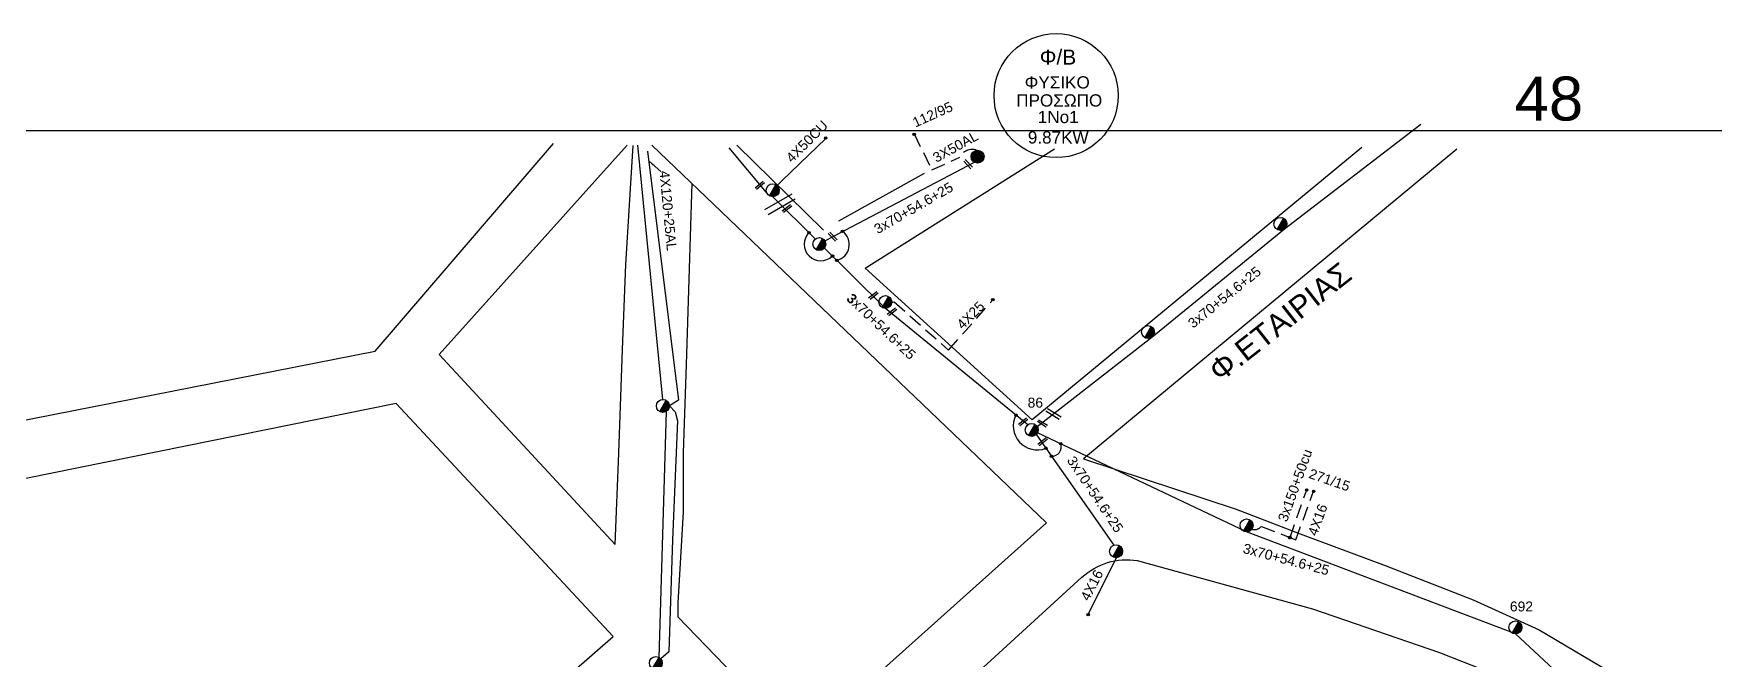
# Model space of a CAD drawing. Header units: millimetres. Extents: x -2449 to 2989, y 8 to 1056.
# Drawn here: x 1334.5 to 1639.8, y 938.9 to 1052.7 of the extents above; entities that cross this region are included whole.
import ezdxf
from ezdxf.enums import TextEntityAlignment as Align

# ---------------------------------------------------------------- set-up
doc = ezdxf.new("R2010")
doc.units = ezdxf.units.MM
doc.linetypes.add('DASHED', pattern=[19.05, 12.7, -6.35])
for name, color, linetype in [('Άγνωστα', 7, 'Continuous'), ('Επιγραφές - Σχήματα', 7, 'Continuous'), ('Καλώδια ΧΤ   3x150+50CU', 7, 'DASHED'), ('Καλώδια ΧΤ   3x150AL+50CU', 7, 'DASHED'), ('Καλώδια ΧΤ   4x50CU', 7, 'DASHED'), ('Μηχανική τομή', 7, 'Continuous'), ('Στύλος Ξύλινος', 7, 'Continuous'), ('Στύλος Ξύλινος @ 1', 7, 'Continuous'), ('Στύλος ΦΜ', 7, 'Continuous'), ('Στύλος ΦΜ @ 1', 7, 'Continuous'), ('Συνδέσεις', 7, 'Continuous'), ('Συνεστραμμένα ΧΤ   3x70+54.6+25 AL', 7, 'SYN_LINE'), ('Συνεστραμμένα ΧΤ   4x120+25 AL', 7, 'SYN_LINE'), ('Τομή', 7, 'Continuous'), ('Υπόβαθρο ΔΕΗ', 7, 'Continuous'), ('Υπόγεια καλώδια Παροχών ΧΤ   4x16CU', 7, 'DASHED'), ('Υπόγεια καλώδια Παροχών ΧΤ   4x25', 7, 'DASHED')]:
    doc.layers.add(name, color=color, linetype=linetype)
doc.styles.add('ar', font='arial.ttf')
doc.styles.add('arial', font='arial.ttf')
doc.styles.get("Standard").update_dxf_attribs({"font": 'arial.ttf'})
doc.linetypes.add('SYN_LINE', pattern='A,0.5,-0.0001,["/\\/\\/\\/",Standard,S=0.1,R=0,X=0,Y=-0.05],-0.25', length=0.7501)
doc.dimstyles.new('ISO-25', dxfattribs={"dimtxt": 2.5, "dimasz": 2.5, "dimexe": 1.25, "dimexo": 0.625, "dimtad": 1, "dimtxsty": 'Standard', "dimcen": 2.5, "dimadec": 0, "dimazin": 0, "dimtfac": 1, "dimtmove": 0, "dimatfit": 3, "dimfxl": 1, "dimarcsym": 0})

# ---------------------------------------------------------------- blocks, each defined once
blk = doc.blocks.new('ΥΠΑΡΧΩΝ ΤΣΙΜΕΝΤΕΝΙΟΣ ΣΤΥΛΟΣ')
at = {"layer": 'Στύλος ΦΜ'}
blk.add_hatch(color=7, dxfattribs=at).paths.add_polyline_path([(-1.29, -2.28, 0.574793), (2.62, 0, 0.268822), (1.3, 2.27)])
at = {"layer": 'Στύλος ΦΜ', "color": 7}
blk.add_line((-1.29, -2.28), (1.3, 2.27), dxfattribs=at)
blk.add_circle((0, 0), 2.62, dxfattribs=at)
at = {"layer": 'Στύλος ΦΜ', "flags": 4}
for tag, p in [('ΤΥΠΟΣ', (-4.91, 3.03)), ('ΑΡΙΘΜΟΣ', (-4.68, 8.05))]:
    blk.add_attdef(tag, p, '', height=4, dxfattribs=at)
blk = doc.blocks.new('ΥΠΑΡΧΩΝ ΞΥΛΙΝΟΣ ΣΤΥΛΟΣ')
at = {"layer": 'Στύλος Ξύλινος'}
h = blk.add_hatch(color=7, dxfattribs=at)
h.paths.add_polyline_path([(-2.62, 0, 0.270008), (-1.29, -2.28), (1.3, 2.27, 0.576266)])
h.paths.add_polyline_path([(-1.29, -2.28, 0.574793), (2.62, 0, 0.268822), (1.3, 2.27)])
at = {"layer": 'Στύλος Ξύλινος', "color": 7}
blk.add_line((-1.29, -2.28), (1.3, 2.27), dxfattribs=at)
blk.add_circle((0, 0), 2.62, dxfattribs=at)
at = {"layer": 'Στύλος Ξύλινος', "flags": 4}
for tag, p in [('ΑΡΙΘΜΟΣ', (-4.91, 8.6)), ('ΤΥΠΟΣ', (-4.85, 3.39))]:
    blk.add_attdef(tag, p, '', height=4, dxfattribs=at)
blk = doc.blocks.new('ΜΗΧΑΝΙΚΗ ΤΟΜΗ')
at = {"layer": 'Μηχανική τομή', "ltscale": 40}
for p, q in [((-1.89, 0.78), (1.89, 0.78)), ((1.89, 0), (-1.89, 0))]:
    blk.add_line(p, q, dxfattribs=at)
blk = doc.blocks.new('_ΣΥΝΔΕΣΗ')
at = {"layer": 'Συνδέσεις', "linetype": 'SYN_LINE', "ltscale": 40}
blk.add_hatch(color=256, dxfattribs=at).paths.add_polyline_path([(0.5, -0.01, 1), (-0.5, -0.01, 1)])
at = {"layer": 'Συνδέσεις'}
blk.add_circle((0, -0.01), 0.5, dxfattribs=at)
blk = doc.blocks.new('ΤΟΜΗ')
at = {"layer": 'Τομή', "ltscale": 40}
for p, q in [((-5.68, 0), (5.68, 0)), ((5.68, -2.33), (-5.68, -2.33))]:
    blk.add_line(p, q, dxfattribs=at)
blk = doc.blocks.new('TSONTA XT1')
at = {"ltscale": 40}
h = blk.add_hatch(color=256, dxfattribs=at)
h.dxf.hatch_style = 1
h.paths.add_polyline_path([(595.96, 2487.66), (597.07, 2488.77), (595.96, 2489.87), (594.85, 2488.77)])
blk.add_lwpolyline([(594.85, 2488.77), (595.96, 2489.87), (597.07, 2488.77), (595.96, 2487.66)], close=True, dxfattribs=at)

msp = doc.modelspace()

# ---------------------------------------------------------------- linework, layer by layer
at = {"layer": 'Άγνωστα', "color": 151, "linetype": 'SYN_LINE', "ltscale": 15}
msp.add_line((1531.4, 957.93), (1525.98, 947.04), dxfattribs=at)
at = {"layer": 'Άγνωστα', "color": 5, "linetype": 'SYN_LINE', "ltscale": 20}
msp.add_lwpolyline([(1448.76, 986.17), (1444.21, 1032.41)], dxfattribs=at)
at = {"layer": 'Επιγραφές - Σχήματα', "color": 151, "linetype": 'DASHED', "ltscale": 0.2}
msp.add_line((1497.63, 1027.96), (1502.68, 1030.21), dxfattribs=at)
at = {"layer": 'Επιγραφές - Σχήματα'}
msp.add_lwpolyline([(38.83, 1035.06), (2041.73, 1035.06), (2041.73, 41.17), (38.83, 41.17)], close=True, dxfattribs=at)
at = {"layer": 'Επιγραφές - Σχήματα', "color": 202}
msp.add_circle((1520.2, 1041.43), 11.28, dxfattribs=at)
at = {"layer": 'Επιγραφές - Σχήματα', "color": 151, "linetype": 'DASHED', "ltscale": 0.2}
msp.add_arc((1504.94, 1029.12), 2.51, 71.2993, 154.1282, dxfattribs=at)
at = {"layer": 'Επιγραφές - Σχήματα', "color": 7, "ltscale": 0.15}
for centre, radius, start, end in [((1479.68, 1014.35), 2.94, 283.2186, 54.2888), ((1477.44, 1014.41), 3.01, 135.5522, 314.8014), ((1516.75, 981.34), 4.34, 152.7825, 291.426), ((1519.38, 977.58), 1.74, 269.2038, 18.3053)]:
    msp.add_arc(centre, radius, start, end, dxfattribs=at)
at = {"layer": 'Καλώδια ΧΤ   3x150AL+50CU', "color": 151, "linetype": 'DASHED', "ltscale": 0.2}
msp.add_lwpolyline([(1562.68, 961.07), (1565.8, 969.94)], dxfattribs=at)
msp.add_lwpolyline([(1555.75, 962.56, 0.280704), (1557.48, 963.1), (1562.34, 961.2)], format="xyb", dxfattribs=at)
at = {"layer": 'Καλώδια ΧΤ   4x50CU', "color": 2, "linetype": 'SYN_LINE', "ltscale": 10}
for points in [[(1468.88, 1024.5), (1478.34, 1033.66)], [(1460.74, 1031.96), (1467.81, 1023.47)]]:
    msp.add_lwpolyline(points, dxfattribs=at)
at = {"layer": 'Συνεστραμμένα ΧΤ   3x70+54.6+25 AL', "color": 1, "linetype": 'SYN_LINE', "ltscale": 20}
msp.add_lwpolyline([(1516.75, 981.27), (1537.6, 997.5), (1561.69, 1017.2), (1586.46, 1036.22)], dxfattribs=at)
at = {"layer": 'Συνεστραμμένα ΧΤ   3x70+54.6+25 AL', "color": 151, "linetype": 'SYN_LINE', "ltscale": 20}
for points in [[(1477.26, 1014.56), (1505.34, 1029.3)], [(1515.05, 981.56), (1489.17, 1002.72), (1477.26, 1014.56)], [(1620.03, 928.27), (1603.62, 943.54), (1554.8, 962.09), (1516.83, 980.12)], [(1516.64, 979.73), (1530.66, 959.67)]]:
    msp.add_lwpolyline(points, dxfattribs=at)
at = {"layer": 'Συνεστραμμένα ΧΤ   3x70+54.6+25 AL', "color": 151, "linetype": 'SYN_LINE', "ltscale": 10}
msp.add_lwpolyline([(1476.45, 1015.36), (1468.72, 1023.05)], dxfattribs=at)
at = {"layer": 'Συνεστραμμένα ΧΤ   3x70+54.6+25 AL', "color": 5, "linetype": 'SYN_LINE', "ltscale": 20}
msp.add_lwpolyline([(1448.07, 939.27), (1449.4, 984)], dxfattribs=at)
at = {"layer": 'Συνεστραμμένα ΧΤ   4x120+25 AL', "color": 2, "ltscale": 20}
for p, q in [((1445.95, 1031.34), (1451.59, 986.03)), ((1451.42, 982.27), (1450.5, 960.65)), ((1450.5, 960.65), (1449.87, 940.29))]:
    msp.add_line(p, q, dxfattribs=at)
at = {"layer": 'Συνεστραμμένα ΧΤ   4x120+25 AL', "color": 2, "ltscale": 8}
for p, q in [((1451.59, 986.03), (1449.94, 985)), ((1449.94, 985), (1450.98, 983.94)), ((1450.98, 983.94), (1451.42, 982.27)), ((1449.87, 940.29), (1448.38, 939.02))]:
    msp.add_line(p, q, dxfattribs=at)
at = {"layer": 'Υπόβαθρο ΔΕΗ'}
for points in [[(1256.99, 967.48), (1396.49, 994.93), (1428.87, 1032.73)], [(1442.29, 1032.45), (1408.1, 994.33), (1440.12, 959.77), (1440.74, 976.39), (1441.44, 995.27), (1442.01, 1010.71), (1443.37, 1032.37)], [(1473.67, 923.58), (1518.42, 963.74), (1446.78, 1032.4)], [(1462.19, 1032.42), (1477.94, 1016.99)], [(1575.75, 1032), (1515.86, 982.49), (1485.52, 1010.07), (1519.88, 1031.76)], [(1593.01, 1031.71), (1525.17, 975.35), (1552.91, 966.23), (1564.5, 961.73), (1579.95, 956.01), (1595.94, 949.72), (1607.91, 944.29), (1624, 934.75)], [(1480.7, 1018.69), (1496.29, 1027.32)], [(1454.04, 1025.45), (1452.97, 992.55), (1452.45, 976.47), (1452.45, 965.67), (1451.47, 949.17), (1451.47, 946.62), (1473.67, 923.58)], [(1358.59, 908.83), (1377.7, 888.85), (1439.71, 943.05), (1400.32, 985.46), (1265.71, 958.19)]]:
    msp.add_lwpolyline(points, dxfattribs=at)
at = {"layer": 'Υπόβαθρο ΔΕΗ', "color": 151, "linetype": 'DASHED', "ltscale": 0.2}
msp.add_lwpolyline([(1494.39, 1034.48), (1497.63, 1027.96)], dxfattribs=at)
at = {"layer": 'Υπόβαθρο ΔΕΗ'}
msp.add_lwpolyline([(1482.56, 915.06), (1524.88, 953.84, -0.22683), (1534.92, 956.89), (1566.76, 948.12), (1589.84, 940.17), (1599.52, 936.35), (1605.52, 933.25), (1622.69, 922.42)], format="xyb", dxfattribs=at)
at = {"layer": 'Υπόγεια καλώδια Παροχών ΧΤ   4x16CU', "color": 151, "linetype": 'DASHED', "ltscale": 0.2}
msp.add_lwpolyline([(1562.98, 960.96), (1563.74, 960.67), (1566.97, 969.48)], dxfattribs=at)
at = {"layer": 'Υπόγεια καλώδια Παροχών ΧΤ   4x25', "color": 151, "linetype": 'DASHED', "ltscale": 0.2}
msp.add_lwpolyline([(1490.35, 1003.81), (1490.79, 1003.92), (1500.65, 995.17), (1508.78, 1004.34)], dxfattribs=at)

# ---------------------------------------------------------------- block references
at = {"layer": 'Μηχανική τομή'}
for p, xscale, yscale, zscale, rotation in [((1504.34, 1029.1), 0.4999999999999885, 0.4999999999999885, 0.4999999999999885, 133.3936540652014), ((1466.5, 1024.98), 0.500000000000043, 0.500000000000043, 0.500000000000043, 38.99456426983273), ((1471.43, 1020.76), 0.500000000000043, 0.500000000000043, 0.500000000000043, 38.99456426983273), ((1479.74, 1015.91), 0.4999999999999885, 0.4999999999999885, 0.4999999999999885, 133.3936540652014), ((1487.12, 1004.92), 0.500000000000043, 0.500000000000043, 0.500000000000043, 38.99456426983273), ((1490.51, 1001.96), 0.500000000000043, 0.500000000000043, 0.500000000000043, 38.99456426983273), ((1519.55, 983.28), 0.7637984635221428, 0.7637984635221428, 0.7637984635221428, 327.4323894549768), ((1514.31, 981.96), 0.500000000000043, 0.500000000000043, 0.500000000000043, 38.99456426983273), ((1517.6, 981.66), 0.5000000000000652, 0.5000000000000652, 0.5000000000000652, 327.4323894549768), ((1517.87, 978.33), 0.500000000000043, 0.500000000000043, 0.500000000000043, 38.99456426983273)]:
    msp.add_blockref('ΜΗΧΑΝΙΚΗ ΤΟΜΗ', p, dxfattribs=dict(at, xscale=xscale, yscale=yscale, zscale=zscale, rotation=rotation))
at = {"layer": 'Στύλος Ξύλινος @ 1', "ltscale": 40, "xscale": 0.4499999999998181, "yscale": 0.4499999999998181, "zscale": 0.4499999999998181}
msp.add_blockref('ΥΠΑΡΧΩΝ ΞΥΛΙΝΟΣ ΣΤΥΛΟΣ', (1505.92, 1030.33), dxfattribs=at)
at = {"layer": 'Στύλος ΦΜ @ 1', "ltscale": 40, "xscale": 0.4499999999998181, "yscale": 0.4499999999998181, "zscale": 0.4499999999998181}
for p in [(1468.72, 1024.23), (1560.94, 1018.11), (1477.18, 1014.44), (1489.17, 1003.9), (1536.88, 998.43), (1448.76, 985), (1554.8, 963.26), (1531.09, 958.58)]:
    msp.add_blockref('ΥΠΑΡΧΩΝ ΤΣΙΜΕΝΤΕΝΙΟΣ ΣΤΥΛΟΣ', p, dxfattribs=at)
at = {"layer": 'Στύλος ΦΜ @ 1', "ltscale": 40}
ref = msp.add_blockref('ΥΠΑΡΧΩΝ ΤΣΙΜΕΝΤΕΝΙΟΣ ΣΤΥΛΟΣ', (1515.76, 980.63), dxfattribs=dict(at, xscale=0.4499999999998181, yscale=0.4499999999998181, zscale=0.4499999999998181))
ref.add_attrib('ΤΥΠΟΣ', '86', (1515.02, 984.7), dxfattribs={"layer": 'Στύλος ΦΜ', "height": 1.8, "flags": 4})
ref = msp.add_blockref('ΥΠΑΡΧΩΝ ΤΣΙΜΕΝΤΕΝΙΟΣ ΣΤΥΛΟΣ', (1603.62, 944.72), dxfattribs=dict(at, xscale=0.4499999999998181, yscale=0.4499999999998181, zscale=0.4499999999998181))
ref.add_attrib('ΤΥΠΟΣ', '692', (1602.62, 947.63), dxfattribs={"layer": 'Στύλος ΦΜ', "height": 1.8, "flags": 4})
ref = msp.add_blockref('ΥΠΑΡΧΩΝ ΤΣΙΜΕΝΤΕΝΙΟΣ ΣΤΥΛΟΣ', (1447.48, 938.25), dxfattribs=dict(at, xscale=0.4499999999998181, yscale=0.4499999999998181, zscale=0.4499999999998181))
ref.add_attrib('ΤΥΠΟΣ', '1660', (1442.98, 931.57), dxfattribs={"layer": 'Στύλος ΦΜ', "height": 1.8, "flags": 4})
at = {"layer": 'Συνδέσεις', "xscale": 0.4500000000000455, "yscale": 0.4500000000000455, "zscale": 0.4500000000000455}
for p in [(1478.34, 1033.72), (1494.4, 1034.39), (1475.29, 1016.52), (1481.39, 1016.74), (1479.57, 1012.27), (1480.35, 1011.49), (1508.7, 1004.34), (1512.9, 983.33), (1518.34, 977.31), (1521.03, 978.13), (1519.35, 975.85), (1565.72, 969.72), (1566.97, 969.48), (1526.02, 947.06)]:
    msp.add_blockref('_ΣΥΝΔΕΣΗ', p, dxfattribs=at)
at = {"layer": 'Συνδέσεις', "xscale": 0.3075184835441075, "yscale": 0.3075184835441075, "zscale": 0.3075184835441075, "rotation": 338.7605856207135}
msp.add_blockref('TSONTA XT1', (1114.58, 314.12), dxfattribs=at)
at = {"layer": 'Τομή', "xscale": 0.4999999999999175, "yscale": 0.4999999999999175, "zscale": 0.4999999999999175, "rotation": 210.0340332241977}
msp.add_blockref('ΤΟΜΗ', (1470.34, 1021.16), dxfattribs=at)

# ---------------------------------------------------------------- texts
at = {"layer": 'Άγνωστα', "linetype": 'SYN_LINE', "ltscale": 20, "char_height": 1.8, "width": 69.1904, "attachment_point": 1, "style": 'arial'}
for s, insert, rotation in [('3x70+54.6+25', (1554.44, 960.04), 345.1125), ('4X16', (1524.52, 950.21), 62.5229)]:
    msp.add_mtext(s, dxfattribs=dict(at, insert=insert, rotation=rotation))
at = {"layer": 'Επιγραφές - Σχήματα', "color": 1, "style": 'ar'}
for s, height, p in [('Φ/Β', 2.719, (1520.53, 1048.49)), ('ΦΥΣΙΚΟ ', 2.224, (1520.83, 1043.84)), ('1No1', 2.224, (1520.58, 1037.53)), ('9.87KW', 2.224, (1520.58, 1033.83))]:
    msp.add_text(s, height=height, dxfattribs=at).set_placement(p, align=Align.MIDDLE)
at = {"layer": 'Επιγραφές - Σχήματα', "insert": (1603.5, 1044.9), "char_height": 8, "width": 103.4348, "attachment_point": 1}
msp.add_mtext('48', dxfattribs=at)
at = {"layer": 'Επιγραφές - Σχήματα', "color": 1, "insert": (1512.94, 1041.67), "char_height": 2.224, "width": 16.0133, "attachment_point": 1}
msp.add_mtext('ΠΡΟΣΩΠΟ', dxfattribs=at)
at = {"layer": 'Επιγραφές - Σχήματα', "linetype": 'SYN_LINE', "ltscale": 20, "char_height": 1.8, "width": 69.1904, "attachment_point": 1, "style": 'arial'}
for s, insert, rotation in [('112/95', (1493.88, 1037.25), 24.2543), ('271/15', (1566.52, 973.65), 340.8822)]:
    msp.add_mtext(s, dxfattribs=dict(at, insert=insert, rotation=rotation))
at = {"layer": 'Επιγραφές - Σχήματα', "insert": (1547.47, 992.31), "char_height": 4, "width": 157.7424, "attachment_point": 1, "rotation": 38.1873}
msp.add_mtext('Φ.ΕΤΑΙΡΙΑΣ', dxfattribs=at)
at = {"layer": 'Καλώδια ΧΤ   3x150+50CU', "linetype": 'SYN_LINE', "ltscale": 20, "char_height": 1.8, "width": 69.1904, "attachment_point": 1, "rotation": 70.2158, "style": 'arial'}
for s, insert in [('3x150+50cu', (1560.42, 964.38)), ('4X16', (1565.86, 961.83))]:
    msp.add_mtext(s, dxfattribs=dict(at, insert=insert))
at = {"layer": 'Καλώδια ΧΤ   4x50CU', "ltscale": 40, "char_height": 1.8, "width": 69.1904, "attachment_point": 1, "style": 'arial'}
for s, insert, rotation in [('4X50CU', (1470.93, 1030.37), 45.2077), ('3X50AL', (1497.56, 1030.76), 29.0396)]:
    msp.add_mtext(s, dxfattribs=dict(at, insert=insert, rotation=rotation))
at = {"layer": 'Συνεστραμμένα ΧΤ   3x70+54.6+25 AL', "linetype": 'SYN_LINE', "ltscale": 20, "char_height": 1.8, "width": 69.1904, "attachment_point": 1, "style": 'arial'}
for s, insert, rotation in [('3x70+54.6+25', (1486.88, 1017.76), 30.0408), ('3x70+54.6+25', (1543.94, 1000.43), 38.8357), ('{\\fArial|b1|i0|c161|p34;3}x70+54.6+25', (1483.21, 1005.64), 316.5085), ('3x70+54.6+25', (1523.55, 976.1), 303.9308)]:
    msp.add_mtext(s, dxfattribs=dict(at, insert=insert, rotation=rotation))
at = {"layer": 'Συνεστραμμένα ΧΤ   4x120+25 AL', "style": 'arial'}
msp.add_text('4X120+25AL', height=1.8, rotation=275.4374, dxfattribs=at).set_placement((1448.12, 1027.7))
at = {"layer": 'Υπόγεια καλώδια Παροχών ΧΤ   4x25', "linetype": 'DASHED', "ltscale": 0.1, "insert": (1501.94, 1000.05), "char_height": 1.8, "width": 69.1904, "attachment_point": 1, "rotation": 45.2077, "style": 'arial'}
msp.add_mtext('4X25', dxfattribs=at)

# ---------------------------------------------------------------- leaders
at = {"layer": 'Επιγραφές - Σχήματα', "ltscale": 40}
msp.add_leader([(1446.27, 1029.51), (1448.36, 1027.61)], dimstyle='ISO-25', override={"dimasz": 1, "dimtad": 0}, dxfattribs=at)

doc.saveas('drawing.dxf')
